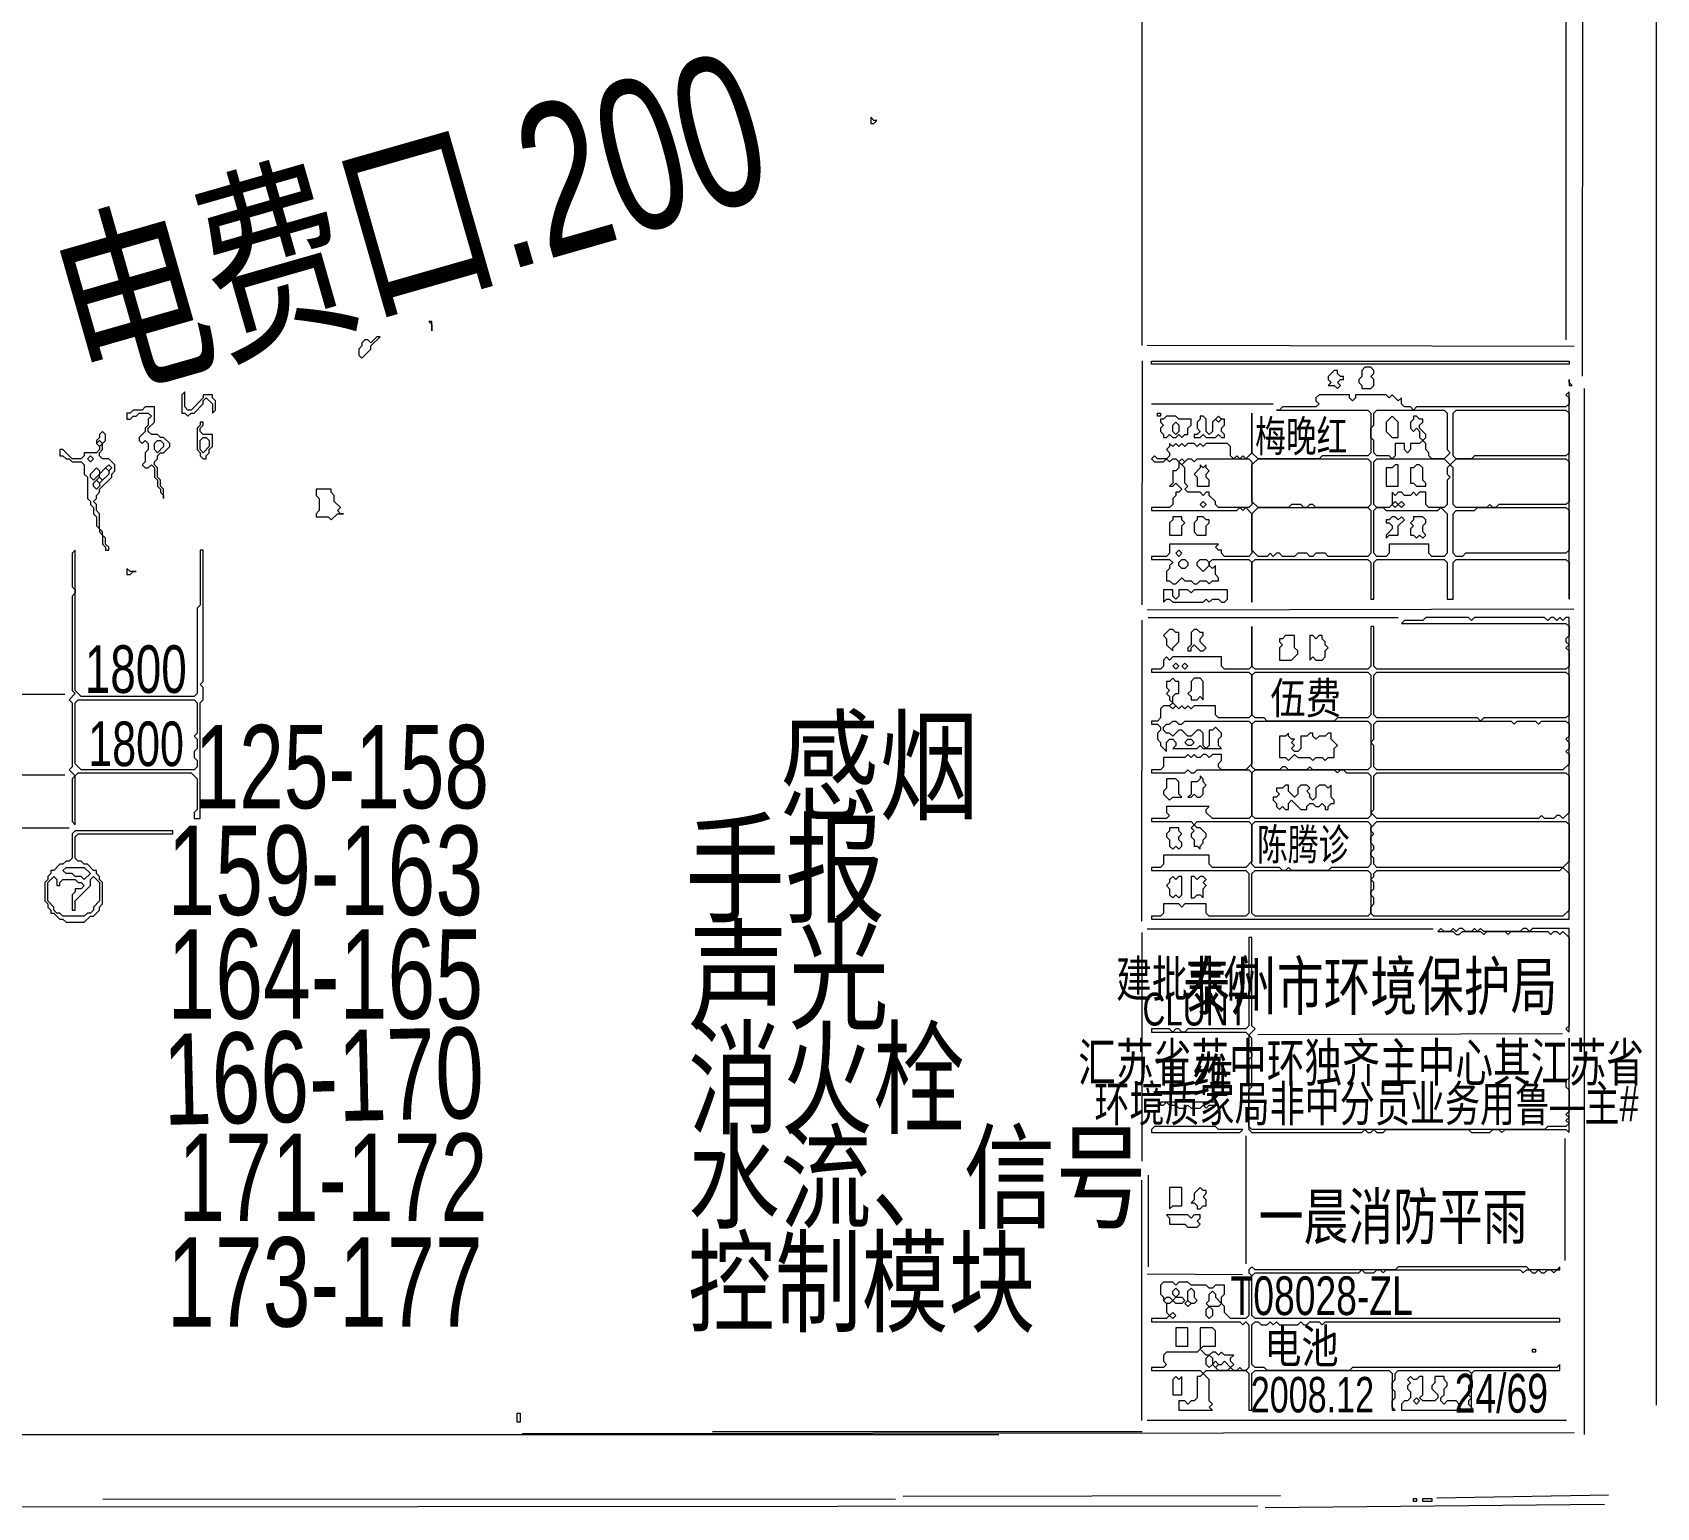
# Model space of a CAD drawing. Extents: x 10 to 1972, y 10 to 1392.
# Drawn here: x 1415 to 1948, y 14 to 498 of the extents above; entities that cross this region are included whole.
import ezdxf

# ---------------------------------------------------------------- set-up
doc = ezdxf.new("R2010")
doc.units = 0
for name, color, linetype, lineweight in [('OCR_TEXT', 6, 'Continuous', 0), ('TRACE_CURVE', 6, 'Continuous', 0), ('TRACE_STRAIGHT', 5, 'Continuous', 0), ('TRACE_TEXT_SYMBOL', 6, 'Continuous', 0)]:
    doc.layers.add(name, color=color, linetype=linetype, lineweight=lineweight)
doc.styles.add('wqy-unicode', font='wqy-unicode.lff')

msp = doc.modelspace()

# ---------------------------------------------------------------- linework, layer by layer
at = {"layer": 'TRACE_CURVE', "color": 6}
for points in [[(1919, 380), (1918, 379), (1919, 378), (1919, 376), (1918, 375), (1869, 375), (1868, 374), (1867, 375), (1865, 375), (1864, 376), (1864, 378), (1863, 377), (1861, 379), (1860, 378), (1859, 379), (1849, 379), (1849, 378), (1848, 377), (1847, 378), (1847, 379), (1837, 379), (1836, 378), (1836, 377), (1837, 376), (1836, 375), (1825, 375), (1824, 374), (1823, 374), (1853, 374), (1854, 373), (1854, 360), (1853, 359), (1838, 359), (1837, 358), (1817, 358), (1815, 360), (1815, 373), (1815, 360), (1813, 358), (1812, 359), (1811, 358), (1810, 359), (1809, 358), (1808, 359), (1808, 362), (1807, 363), (1800, 363), (1799, 362), (1798, 363), (1797, 362), (1796, 363), (1794, 363), (1793, 362), (1792, 363), (1791, 362), (1790, 363), (1789, 362), (1788, 363), (1788, 362), (1787, 361), (1788, 360), (1788, 359), (1787, 358), (1784, 358)], [(1804, 319), (1803, 320), (1803, 323), (1802, 322), (1801, 323), (1801, 324), (1802, 325), (1814, 325), (1815, 324), (1815, 311), (1815, 324), (1816, 325), (1853, 325), (1854, 324), (1854, 312), (1855, 312), (1855, 324), (1856, 325), (1878, 325), (1879, 324), (1879, 312), (1881, 312), (1881, 324), (1882, 325), (1918, 325), (1919, 324), (1919, 312), (1919, 380)], [(1784, 358), (1783, 359), (1782, 358), (1783, 357), (1786, 357), (1787, 358), (1788, 357), (1789, 358), (1790, 358), (1791, 357), (1791, 355), (1790, 354), (1789, 354), (1789, 350), (1788, 349), (1789, 349), (1790, 350), (1792, 348), (1791, 347), (1790, 347), (1790, 346), (1789, 345), (1789, 343), (1788, 342), (1782, 342), (1782, 341), (1810, 341), (1811, 342), (1812, 341), (1813, 342), (1815, 340), (1815, 327), (1814, 326), (1806, 326), (1805, 327), (1805, 328), (1804, 328), (1803, 329), (1804, 330), (1788, 330), (1788, 327), (1787, 326), (1782, 326), (1782, 325), (1788, 325), (1789, 324), (1788, 323), (1788, 322), (1787, 321), (1787, 318), (1788, 318), (1789, 317), (1790, 317), (1792, 319), (1793, 318), (1795, 318), (1796, 317), (1797, 317), (1798, 318), (1800, 318), (1801, 317), (1802, 318), (1804, 318), (1804, 319)], [(1872, 306), (1871, 305), (1865, 305), (1864, 304), (1918, 304), (1919, 303), (1919, 300), (1918, 299), (1918, 298), (1919, 297), (1918, 296), (1919, 295), (1919, 290), (1918, 289), (1856, 289), (1855, 290), (1855, 303), (1854, 303), (1854, 290), (1853, 289), (1816, 289), (1815, 290), (1815, 303), (1815, 290), (1814, 289), (1806, 289), (1805, 290), (1805, 293), (1789, 293), (1788, 292), (1787, 293), (1786, 292), (1786, 290), (1785, 289), (1782, 289), (1782, 288), (1814, 288), (1815, 287), (1815, 274), (1814, 273), (1804, 273), (1803, 274), (1803, 277), (1796, 277), (1795, 276), (1794, 277), (1793, 276), (1792, 277), (1791, 276), (1789, 278), (1789, 280), (1790, 281), (1791, 281), (1791, 285), (1790, 285), (1789, 286), (1788, 285), (1787, 285), (1787, 283), (1788, 282), (1787, 281), (1788, 280), (1788, 279), (1789, 278)], [(1785, 224), (1782, 224), (1782, 223), (1813, 223), (1814, 222), (1814, 209), (1813, 208), (1801, 208), (1800, 209), (1800, 212), (1793, 212), (1792, 211), (1791, 212), (1786, 212), (1786, 209), (1785, 208), (1782, 208), (1782, 207), (1919, 207), (1919, 306), (1918, 306), (1917, 305), (1916, 306), (1915, 305), (1914, 306), (1913, 306), (1912, 305), (1911, 306), (1888, 306), (1887, 305), (1886, 306), (1872, 306)], [(1789, 278), (1788, 277), (1786, 277), (1785, 276), (1785, 273), (1784, 272), (1782, 272), (1782, 271), (1784, 271), (1785, 270), (1785, 269), (1784, 268), (1784, 266), (1785, 265), (1785, 264), (1787, 262), (1787, 265), (1788, 266), (1789, 266), (1790, 265), (1790, 264), (1789, 263), (1797, 263), (1798, 264), (1799, 263), (1805, 263), (1804, 264), (1804, 266), (1805, 267), (1805, 268), (1803, 270), (1802, 269), (1801, 269), (1801, 264), (1800, 263), (1799, 264), (1799, 268), (1798, 269), (1797, 269), (1795, 267), (1794, 267), (1792, 269), (1791, 269), (1789, 267), (1788, 268), (1787, 268), (1786, 269), (1786, 270), (1787, 271), (1788, 271), (1789, 272), (1790, 272), (1791, 271), (1792, 271), (1793, 272), (1814, 272), (1815, 271), (1815, 258), (1813, 256), (1805, 256), (1804, 257), (1804, 258), (1805, 259), (1805, 261)], [(1805, 261), (1802, 261), (1801, 260), (1800, 261), (1799, 261), (1798, 260), (1797, 260), (1796, 261), (1795, 260), (1794, 261), (1793, 260), (1786, 260), (1786, 257), (1785, 256), (1782, 256), (1782, 255), (1793, 255), (1794, 256), (1795, 255), (1796, 255), (1797, 256), (1814, 256), (1815, 255), (1815, 241), (1814, 240), (1802, 240), (1800, 242), (1800, 243), (1801, 244), (1787, 244), (1787, 242), (1788, 241), (1787, 240), (1782, 240), (1782, 239), (1795, 239), (1796, 238), (1795, 237), (1796, 236), (1795, 235), (1795, 234), (1796, 233), (1796, 231), (1797, 231), (1798, 230), (1798, 231), (1799, 232), (1799, 233), (1800, 234), (1800, 235), (1798, 237), (1797, 237), (1796, 238), (1797, 239), (1814, 239), (1815, 238), (1815, 226), (1813, 224), (1802, 224), (1801, 225), (1801, 228), (1786, 228), (1786, 225), (1785, 224)]]:
    msp.add_lwpolyline(points, dxfattribs=at)
for points in [[(1855, 373), (1856, 374), (1878, 374), (1879, 373), (1879, 361), (1880, 360), (1878, 358), (1874, 358), (1873, 359), (1873, 360), (1872, 361), (1872, 363), (1871, 364), (1872, 365), (1872, 366), (1870, 368), (1870, 369), (1871, 370), (1871, 371), (1870, 371), (1869, 372), (1868, 372), (1868, 371), (1867, 370), (1867, 368), (1868, 367), (1869, 368), (1870, 367), (1870, 365), (1871, 364), (1870, 363), (1867, 363), (1867, 361), (1866, 360), (1865, 361), (1865, 363), (1862, 363), (1862, 359), (1861, 358), (1860, 359), (1856, 359), (1855, 360), (1855, 364), (1854, 365), (1854, 368), (1855, 369)], [(1881, 373), (1882, 374), (1918, 374), (1919, 373), (1919, 360), (1918, 359), (1888, 359), (1887, 358), (1882, 358), (1881, 359)], [(1791, 357), (1792, 358), (1793, 357), (1792, 356)], [(1794, 358), (1795, 358), (1796, 357), (1797, 358), (1814, 358), (1815, 357), (1815, 343), (1814, 342), (1804, 342), (1803, 343), (1803, 344), (1801, 346), (1801, 347), (1800, 347), (1799, 346), (1798, 347), (1794, 347), (1793, 348), (1794, 349), (1793, 350), (1793, 355), (1792, 356)], [(1817, 358), (1853, 358), (1854, 357), (1854, 343), (1853, 342), (1836, 342), (1835, 343), (1834, 343), (1833, 342), (1832, 342), (1831, 343), (1828, 343), (1827, 342), (1817, 342), (1815, 344), (1815, 356)], [(1855, 357), (1856, 358), (1878, 358), (1880, 356), (1879, 355), (1879, 353), (1880, 352), (1879, 351), (1879, 343), (1878, 342), (1873, 342), (1872, 343), (1872, 347), (1870, 347), (1869, 346), (1868, 347), (1867, 346), (1865, 346), (1864, 347), (1863, 347), (1862, 346), (1861, 347), (1861, 343), (1860, 342), (1856, 342), (1855, 343)], [(1882, 358), (1918, 358), (1919, 357), (1919, 344), (1918, 343), (1896, 343), (1895, 342), (1894, 342), (1893, 343), (1892, 342), (1882, 342), (1881, 343), (1881, 355), (1880, 356)], [(1798, 343), (1799, 344), (1800, 343), (1799, 342)], [(1817, 342), (1853, 342), (1854, 341), (1854, 327), (1853, 326), (1840, 326), (1839, 327), (1836, 327), (1835, 326), (1834, 326), (1833, 327), (1830, 327), (1829, 326), (1825, 326), (1824, 327), (1823, 327), (1822, 326), (1821, 327), (1820, 326), (1817, 326), (1815, 328), (1815, 340)], [(1855, 341), (1856, 342), (1858, 342), (1859, 341), (1876, 341), (1877, 342), (1879, 340), (1879, 327), (1878, 326), (1874, 326), (1873, 327), (1873, 330), (1860, 330), (1860, 327), (1859, 326), (1856, 326), (1855, 327)], [(1861, 343), (1862, 344), (1863, 343), (1862, 342)], [(1863, 343), (1864, 344), (1865, 343), (1864, 342)], [(1888, 341), (1889, 342), (1918, 342), (1919, 341), (1919, 328), (1918, 327), (1885, 327), (1884, 326), (1882, 326), (1881, 327), (1881, 340), (1882, 341)], [(1429, 328), (1428, 327), (1428, 316), (1429, 315), (1429, 314), (1428, 313), (1428, 282), (1429, 281), (1427, 279), (1428, 278), (1428, 257), (1427, 256), (1429, 254), (1428, 253), (1428, 239), (1429, 238), (1429, 254), (1430, 255), (1467, 255), (1469, 253), (1469, 243), (1468, 242), (1468, 240), (1470, 240), (1470, 278), (1471, 279), (1471, 283), (1470, 284), (1471, 285), (1471, 328), (1470, 328), (1470, 310), (1469, 309), (1469, 281), (1468, 280), (1431, 280), (1429, 282)], [(1790, 327), (1791, 328), (1792, 327), (1791, 326)], [(1791, 324), (1792, 325), (1793, 325), (1794, 324), (1794, 323), (1793, 322), (1792, 322), (1791, 323)], [(1797, 324), (1798, 325), (1800, 325), (1801, 324), (1801, 323), (1799, 321), (1797, 323)], [(1789, 290), (1790, 291), (1791, 290), (1790, 289)], [(1792, 290), (1793, 291), (1794, 290), (1793, 289)], [(1815, 287), (1816, 288), (1853, 288), (1854, 287), (1854, 274), (1853, 273), (1843, 273), (1842, 272), (1820, 272), (1819, 273), (1816, 273), (1815, 274)], [(1855, 287), (1856, 288), (1918, 288), (1919, 287), (1919, 274), (1918, 273), (1891, 273), (1890, 272), (1889, 273), (1856, 273), (1855, 274)], [(1429, 278), (1430, 279), (1468, 279), (1469, 278), (1469, 268), (1468, 267), (1469, 266), (1469, 263), (1468, 262), (1468, 260), (1469, 259), (1469, 257), (1468, 256), (1431, 256), (1429, 258)], [(1788, 277), (1789, 278), (1790, 277), (1789, 276)], [(1815, 271), (1816, 272), (1853, 272), (1854, 271), (1854, 257), (1853, 256), (1835, 256), (1834, 257), (1833, 256), (1827, 256), (1826, 257), (1825, 257), (1824, 256), (1816, 256), (1815, 257)], [(1855, 271), (1856, 272), (1900, 272), (1901, 271), (1902, 272), (1908, 272), (1909, 271), (1910, 272), (1918, 272), (1919, 271), (1919, 267), (1918, 266), (1919, 265), (1919, 263), (1918, 262), (1919, 261), (1919, 258), (1917, 256), (1856, 256), (1855, 257), (1855, 264), (1854, 265), (1855, 266)], [(1793, 265), (1794, 266), (1795, 266), (1796, 265), (1795, 264), (1794, 264)], [(1815, 255), (1816, 256), (1842, 256), (1843, 255), (1844, 256), (1845, 256), (1846, 255), (1853, 255), (1854, 254), (1854, 241), (1853, 240), (1816, 240), (1815, 241)], [(1855, 254), (1856, 255), (1918, 255), (1919, 254), (1919, 242), (1917, 240), (1916, 241), (1915, 241), (1914, 240), (1911, 240), (1910, 241), (1909, 240), (1856, 240), (1854, 242), (1855, 243)], [(1815, 238), (1816, 239), (1853, 239), (1854, 238), (1854, 225), (1853, 224), (1841, 224), (1840, 223), (1828, 223), (1827, 224), (1826, 223), (1825, 223), (1824, 224), (1816, 224), (1815, 225)], [(1856, 239), (1918, 239), (1919, 238), (1919, 226), (1917, 224), (1856, 224), (1855, 225), (1855, 227), (1854, 228), (1854, 229), (1855, 230), (1855, 231), (1854, 232), (1854, 234), (1855, 235), (1854, 236), (1854, 237)], [(1916, 223), (1917, 224), (1919, 222), (1919, 210), (1917, 208), (1855, 208), (1854, 209), (1854, 211), (1855, 212), (1855, 214), (1854, 215), (1854, 216), (1855, 217), (1855, 219), (1854, 220), (1855, 221), (1855, 222), (1856, 223)], [(1815, 222), (1816, 223), (1853, 223), (1854, 222), (1854, 209), (1853, 208), (1816, 208), (1815, 209)], [(1814, 201), (1814, 172), (1813, 171), (1794, 171), (1793, 170), (1792, 170), (1791, 171), (1790, 171), (1789, 170), (1788, 171), (1782, 171), (1782, 170), (1813, 170), (1814, 169), (1814, 164), (1815, 163), (1815, 162), (1814, 161), (1814, 138), (1815, 137), (1851, 137), (1852, 138), (1853, 137), (1854, 137), (1855, 138), (1856, 137), (1858, 137), (1859, 138), (1886, 138), (1887, 137), (1893, 137), (1894, 138), (1896, 138), (1897, 137), (1898, 138), (1918, 138), (1919, 137), (1919, 168), (1919, 155), (1918, 154), (1918, 152), (1919, 151), (1919, 144), (1918, 143), (1919, 142), (1918, 141), (1919, 140), (1918, 139), (1912, 139), (1911, 138), (1815, 138), (1814, 139), (1814, 151), (1815, 152), (1815, 168), (1814, 169), (1816, 171), (1815, 172), (1815, 201)]]:
    msp.add_lwpolyline(points, close=True, dxfattribs=at)
at = {"layer": 'TRACE_STRAIGHT', "color": 5}
for p, q in [((1778.94, 395.12), (1779.32, 867.63)), ((1947.64, 47.62), (1947.69, 677.63)), ((1923.4, 385.13), (1923.68, 676.38)), ((1918, 648), (1918, 397)), ((1780.63, 395.24), (1920.63, 394.99)), ((1778.96, 310.12), (1779.06, 390.13)), ((1924, 381), (1924, 38)), ((1782, 376), (1822, 376)), ((1778.92, 206.37), (1778.94, 305.12)), ((1780.62, 308.45), (1920.62, 308.76)), ((1781, 306), (1863, 306)), ((1369.37, 280.83), (1425.63, 280.82)), ((1371.87, 254.34), (1425.63, 254.35)), ((1279, 237), (1427, 237)), ((1778.91, 202.63), (1778.92, 127.62)), ((1780.62, 203.88), (1874.38, 203.88)), ((1816.87, 169.17), (1916.88, 169.47)), ((1813, 136), (1813, 94)), ((1917.75, 95.12), (1917.75, 135.12)), ((1781, 123), (1781, 93)), ((1778.92, 42.62), (1778.92, 121.38)), ((1780.62, 90.73), (1811.88, 90.47)), ((1780.62, 42.72), (1918.12, 42.72)), ((1338, 38), (1732, 38)), ((1575.63, 38.37), (1920.63, 38.68)), ((1638, 39), (1779, 39)), ((1438.12, 16.87), (1698.12, 16.84)), ((1700.62, 17.74), (1824.38, 17.99)), ((1875.61, 17.2), (1931.89, 18.2)), ((1075.62, 14.06), (1816.88, 14.66)), ((1819.36, 14.08), (1930.64, 15.11))]:
    msp.add_line(p, q, dxfattribs=at)
at = {"layer": 'TRACE_TEXT_SYMBOL', "color": 6}
for points in [[(1690, 470), (1690, 468), (1691, 468), (1692, 469), (1691, 469)], [(1545, 403), (1546, 402), (1546, 400), (1546, 403)], [(1528, 398), (1526, 396), (1525, 397), (1524, 397), (1523, 396), (1523, 395), (1522, 394), (1522, 392), (1523, 391), (1526, 394), (1526, 395), (1529, 398)], [(1782, 390), (1919, 390), (1919, 389), (1782, 389)], [(1842, 387), (1840, 385), (1840, 384), (1841, 383), (1840, 382), (1842, 382), (1843, 381), (1844, 382), (1843, 383), (1844, 384), (1845, 384), (1845, 385), (1844, 385), (1843, 386), (1843, 387)], [(1852, 388), (1851, 387), (1851, 385), (1850, 384), (1850, 383), (1851, 382), (1851, 381), (1854, 381), (1855, 382), (1855, 384), (1854, 385), (1855, 386), (1855, 387), (1854, 388)], [(1919, 384), (1919, 382), (1920, 382), (1919, 383)], [(1465, 380), (1464, 379), (1464, 373), (1465, 373), (1466, 372), (1467, 373), (1468, 373), (1471, 376), (1471, 377), (1472, 378), (1474, 376), (1474, 373), (1475, 374), (1475, 377), (1474, 378), (1474, 379), (1471, 379), (1471, 378), (1467, 374), (1466, 374), (1465, 375)], [(1452, 375), (1451, 374), (1448, 374), (1447, 373), (1446, 373), (1446, 371), (1447, 371), (1448, 372), (1449, 372), (1450, 373), (1453, 373), (1454, 372), (1453, 371), (1453, 369), (1452, 368), (1452, 367), (1450, 365), (1450, 364), (1451, 363), (1452, 364), (1453, 363), (1453, 361), (1452, 360), (1452, 357), (1451, 356), (1452, 355), (1453, 355), (1454, 356), (1455, 355), (1455, 352), (1456, 351), (1456, 349), (1457, 348), (1457, 347), (1458, 346), (1458, 345), (1458, 348), (1457, 349), (1457, 351), (1456, 352), (1456, 355), (1455, 356), (1455, 357), (1456, 358), (1456, 359), (1457, 360), (1458, 360), (1460, 362), (1460, 363), (1458, 365), (1457, 365), (1456, 366), (1454, 366), (1453, 367), (1453, 368), (1455, 370), (1455, 375)], [(1784, 373), (1785, 373), (1785, 372), (1784, 372)], [(1470, 370), (1470, 369), (1469, 368), (1469, 361), (1470, 360), (1470, 359), (1471, 358), (1472, 358), (1472, 359), (1473, 360), (1473, 361), (1474, 362), (1474, 366), (1471, 366), (1470, 367), (1470, 368), (1471, 369), (1471, 370)], [(1787, 372), (1786, 371), (1785, 371), (1785, 370), (1786, 369), (1785, 368), (1785, 367), (1786, 366), (1786, 365), (1787, 365), (1788, 366), (1789, 365), (1790, 365), (1791, 366), (1792, 365), (1793, 366), (1794, 366), (1794, 368), (1795, 369), (1795, 371), (1791, 371), (1790, 372)], [(1789, 369), (1790, 370), (1791, 369), (1791, 367), (1790, 366), (1789, 367)], [(1798, 372), (1798, 371), (1797, 370), (1797, 368), (1798, 367), (1797, 366), (1796, 366), (1796, 365), (1798, 365), (1799, 366), (1800, 365), (1803, 365), (1804, 366), (1805, 365), (1806, 365), (1806, 366), (1805, 367), (1805, 368), (1806, 369), (1806, 371), (1805, 371), (1804, 372), (1802, 370), (1802, 367), (1801, 366), (1800, 367), (1800, 371), (1799, 372)], [(1803, 371), (1804, 372), (1805, 371), (1804, 370)], [(1861, 372), (1859, 370), (1859, 367), (1861, 365), (1863, 365), (1863, 370)], [(1438, 367), (1437, 366), (1437, 365), (1436, 364), (1436, 363), (1437, 362), (1437, 361), (1436, 360), (1432, 360), (1432, 359), (1431, 358), (1428, 358), (1425, 361), (1424, 361), (1424, 359), (1425, 359), (1426, 358), (1427, 358), (1428, 357), (1431, 357), (1432, 356), (1432, 353), (1433, 352), (1433, 345), (1434, 344), (1434, 343), (1435, 342), (1435, 340), (1436, 339), (1436, 336), (1437, 335), (1437, 334), (1438, 333), (1438, 330), (1439, 329), (1439, 328), (1440, 328), (1440, 329), (1439, 330), (1439, 332), (1438, 333), (1438, 334), (1437, 335), (1437, 340), (1436, 341), (1436, 343), (1435, 344), (1436, 345), (1436, 346), (1437, 347), (1437, 348), (1441, 352), (1441, 353), (1442, 354), (1442, 356), (1440, 358), (1438, 358), (1437, 359), (1437, 360), (1438, 361), (1438, 363), (1439, 364), (1439, 366)], [(1436, 363), (1437, 364), (1438, 363), (1437, 362)], [(1455, 363), (1456, 364), (1457, 364), (1458, 363), (1458, 362), (1456, 360), (1455, 361)], [(1470, 364), (1471, 365), (1472, 365), (1473, 364), (1473, 362), (1471, 360), (1470, 361)], [(1433, 358), (1434, 359), (1435, 358), (1434, 357)], [(1436, 355), (1437, 354), (1437, 353), (1435, 351), (1434, 352), (1434, 353)], [(1436, 351), (1437, 352), (1438, 351), (1437, 350)], [(1439, 355), (1440, 354), (1440, 353), (1438, 351), (1437, 352), (1437, 353)], [(1439, 355), (1440, 356), (1441, 355), (1440, 354)], [(1798, 356), (1798, 355), (1796, 353), (1797, 352), (1797, 349), (1801, 349), (1801, 351), (1800, 352), (1800, 353), (1801, 354), (1800, 355), (1800, 356), (1799, 355)], [(1862, 356), (1861, 355), (1859, 355), (1859, 349), (1863, 349), (1863, 356)], [(1869, 356), (1868, 355), (1867, 355), (1867, 350), (1868, 350), (1869, 349), (1872, 349), (1872, 350), (1871, 351), (1871, 355), (1870, 356)], [(1435, 350), (1436, 351), (1437, 350), (1437, 349), (1436, 348), (1435, 349)], [(1508, 348), (1508, 346), (1509, 345), (1509, 341), (1508, 340), (1508, 339), (1512, 339), (1513, 338), (1515, 340), (1517, 340), (1516, 340), (1515, 341), (1516, 342), (1514, 344), (1514, 346), (1513, 347), (1513, 348)], [(1789, 339), (1789, 338), (1788, 337), (1788, 333), (1792, 333), (1792, 336), (1793, 337), (1792, 338), (1792, 339)], [(1797, 339), (1797, 338), (1796, 337), (1796, 334), (1797, 333), (1800, 333), (1800, 336), (1801, 337), (1801, 338), (1800, 338), (1799, 339)], [(1861, 339), (1860, 338), (1859, 338), (1859, 337), (1860, 337), (1861, 336), (1861, 335), (1859, 333), (1859, 332), (1860, 333), (1863, 333), (1863, 336), (1865, 338), (1864, 339), (1863, 338), (1862, 339)], [(1868, 339), (1868, 338), (1867, 337), (1868, 336), (1867, 335), (1867, 333), (1868, 333), (1869, 332), (1870, 333), (1871, 332), (1872, 333), (1871, 334), (1871, 336), (1872, 337), (1872, 338), (1871, 339)], [(1446, 322), (1446, 320), (1447, 320), (1448, 321), (1449, 321), (1447, 321)], [(1786, 315), (1786, 311), (1787, 312), (1788, 312), (1789, 311), (1799, 311), (1800, 312), (1801, 311), (1802, 312), (1804, 312), (1805, 311), (1806, 311), (1807, 312), (1807, 315), (1796, 315), (1795, 314), (1794, 315), (1791, 315), (1791, 313), (1790, 312), (1789, 313), (1789, 315)], [(1788, 302), (1786, 300), (1787, 299), (1787, 297), (1789, 295), (1789, 296), (1791, 298), (1791, 301), (1790, 301), (1789, 302)], [(1796, 302), (1795, 301), (1795, 297), (1794, 296), (1794, 295), (1795, 295), (1795, 296), (1796, 297), (1798, 295), (1799, 295), (1800, 296), (1798, 298), (1798, 299), (1799, 300), (1799, 301), (1798, 301), (1797, 302)], [(1826, 300), (1825, 299), (1824, 299), (1824, 298), (1825, 297), (1824, 296), (1824, 292), (1828, 292), (1830, 294), (1830, 295), (1829, 296), (1829, 300)], [(1834, 300), (1834, 292), (1835, 293), (1836, 292), (1838, 292), (1839, 293), (1839, 295), (1840, 296), (1839, 297), (1839, 298), (1838, 299), (1838, 300), (1837, 300), (1836, 299), (1835, 300)], [(1796, 286), (1795, 285), (1795, 282), (1794, 281), (1795, 280), (1795, 279), (1797, 279), (1798, 280), (1799, 279), (1799, 285), (1798, 286)], [(1827, 268), (1826, 267), (1824, 267), (1824, 260), (1826, 260), (1827, 259), (1829, 261), (1830, 260), (1834, 260), (1835, 259), (1836, 260), (1838, 260), (1839, 259), (1840, 260), (1842, 260), (1842, 263), (1843, 264), (1841, 266), (1841, 268), (1840, 268), (1839, 267), (1837, 267), (1836, 266), (1835, 267), (1835, 268), (1834, 268), (1833, 267), (1831, 267), (1831, 263), (1830, 262), (1829, 262), (1828, 263), (1829, 264), (1828, 265), (1829, 266), (1828, 266), (1827, 267)], [(1787, 253), (1787, 250), (1786, 249), (1786, 248), (1788, 246), (1789, 247), (1792, 247), (1791, 248), (1791, 252), (1790, 253)], [(1798, 254), (1798, 253), (1797, 252), (1795, 252), (1795, 248), (1794, 247), (1795, 247), (1796, 248), (1797, 247), (1798, 247), (1799, 248), (1799, 250), (1800, 251), (1799, 252), (1799, 253)], [(1826, 251), (1825, 250), (1823, 250), (1823, 249), (1824, 248), (1823, 247), (1822, 247), (1822, 246), (1823, 245), (1823, 244), (1824, 243), (1825, 244), (1826, 243), (1827, 243), (1827, 245), (1828, 246), (1831, 243), (1833, 243), (1833, 244), (1834, 245), (1835, 245), (1836, 244), (1837, 244), (1838, 245), (1839, 244), (1839, 243), (1840, 243), (1840, 244), (1841, 245), (1842, 245), (1842, 246), (1841, 247), (1841, 251), (1840, 250), (1839, 251), (1837, 251), (1836, 250), (1836, 247), (1835, 246), (1834, 247), (1834, 248), (1833, 249), (1834, 250), (1833, 251), (1831, 251), (1830, 250), (1830, 248), (1829, 247), (1827, 249), (1827, 251)], [(1429, 236), (1428, 235), (1428, 227), (1427, 226), (1426, 226), (1425, 225), (1424, 225), (1422, 223), (1421, 223), (1421, 222), (1420, 221), (1420, 220), (1419, 219), (1419, 213), (1420, 212), (1420, 211), (1421, 210), (1421, 209), (1422, 209), (1424, 207), (1425, 207), (1426, 206), (1432, 206), (1434, 208), (1435, 208), (1437, 210), (1437, 211), (1438, 212), (1438, 219), (1437, 220), (1437, 221), (1436, 222), (1436, 223), (1435, 223), (1433, 225), (1432, 225), (1431, 226), (1430, 226), (1429, 227), (1429, 234), (1430, 235), (1461, 235), (1461, 236)], [(1788, 237), (1788, 236), (1787, 235), (1787, 234), (1788, 233), (1788, 231), (1789, 230), (1790, 231), (1791, 230), (1792, 231), (1792, 232), (1791, 233), (1791, 234), (1792, 235), (1791, 236), (1791, 237)], [(1425, 223), (1426, 224), (1432, 224), (1434, 222), (1432, 220), (1431, 221), (1429, 221), (1428, 222), (1426, 222)], [(1422, 221), (1423, 220), (1423, 218), (1424, 218), (1424, 219), (1425, 220), (1429, 220), (1430, 219), (1431, 219), (1432, 218), (1431, 217), (1429, 217), (1429, 216), (1428, 215), (1428, 210), (1429, 210), (1429, 213), (1434, 218), (1434, 220), (1435, 221), (1437, 219), (1437, 213), (1435, 211), (1435, 210), (1434, 209), (1433, 209), (1432, 208), (1425, 208), (1424, 209), (1423, 209), (1422, 210), (1422, 211), (1420, 213), (1420, 219)], [(1789, 221), (1788, 220), (1788, 219), (1787, 218), (1788, 217), (1788, 215), (1789, 214), (1790, 215), (1791, 214), (1792, 215), (1792, 221), (1791, 221), (1790, 220)], [(1795, 221), (1795, 214), (1796, 214), (1797, 215), (1798, 215), (1799, 214), (1799, 217), (1800, 218), (1799, 219), (1800, 220), (1799, 221), (1798, 221), (1797, 220), (1796, 221)], [(1877, 204), (1876, 203), (1881, 203), (1882, 202), (1883, 202), (1884, 203), (1890, 203), (1891, 202), (1892, 203), (1898, 203), (1899, 202), (1900, 203), (1912, 203), (1913, 202), (1914, 203), (1915, 203), (1916, 202), (1917, 203), (1919, 201), (1919, 172), (1918, 171), (1919, 170), (1919, 204), (1907, 204), (1906, 203), (1905, 204), (1904, 204), (1903, 203), (1891, 203), (1890, 204), (1889, 203), (1888, 204), (1887, 203), (1885, 203), (1884, 204), (1883, 204), (1882, 203), (1881, 204), (1880, 203), (1878, 203)], [(1785, 147), (1785, 146), (1786, 146), (1787, 147), (1788, 146), (1790, 146), (1791, 145), (1793, 145), (1794, 146), (1795, 145), (1798, 145), (1799, 146), (1800, 145), (1801, 146), (1803, 146), (1803, 147)], [(1783, 139), (1782, 138), (1782, 137), (1811, 137), (1812, 138), (1804, 138), (1803, 139)], [(1788, 119), (1788, 112), (1789, 113), (1792, 113), (1792, 119)], [(1798, 119), (1796, 117), (1796, 115), (1795, 114), (1796, 114), (1797, 113), (1797, 112), (1798, 112), (1799, 113), (1800, 113), (1800, 115), (1799, 116), (1800, 117), (1800, 118), (1799, 118)], [(1787, 110), (1788, 109), (1788, 107), (1793, 107), (1794, 106), (1797, 106), (1798, 107), (1797, 108), (1798, 109), (1798, 110), (1796, 110), (1795, 109), (1794, 110)], [(1789, 85), (1790, 86), (1791, 85), (1791, 84), (1790, 83), (1789, 84)], [(1794, 85), (1795, 86), (1796, 85), (1796, 83), (1797, 82), (1796, 81), (1795, 81), (1794, 82)], [(1786, 82), (1787, 83), (1788, 83), (1789, 82), (1788, 81), (1787, 81)], [(1789, 82), (1790, 83), (1792, 83), (1793, 82), (1792, 81), (1790, 81)], [(1793, 81), (1794, 82), (1795, 81), (1794, 80)], [(1801, 84), (1802, 85), (1803, 84), (1803, 83), (1805, 81), (1804, 80), (1801, 80), (1800, 81), (1801, 82)], [(1800, 79), (1801, 80), (1802, 79), (1802, 77), (1801, 76), (1800, 77)], [(1788, 77), (1789, 78), (1790, 77), (1789, 76)], [(1790, 73), (1790, 67), (1794, 67), (1794, 73)], [(1800, 63), (1801, 64), (1802, 63), (1802, 61), (1801, 60), (1800, 61)], [(1907, 66), (1908, 66), (1908, 65), (1907, 65)], [(1802, 61), (1803, 62), (1804, 61), (1803, 60)], [(1805, 61), (1806, 62), (1808, 60), (1807, 59), (1804, 59), (1803, 60), (1804, 61)], [(1790, 57), (1789, 56), (1789, 51), (1792, 51), (1792, 57), (1791, 56)], [(1867, 57), (1866, 56), (1867, 55), (1866, 54), (1866, 53), (1867, 52), (1867, 50), (1866, 49), (1865, 49), (1864, 48), (1864, 46), (1884, 46), (1883, 47), (1883, 48), (1882, 49), (1879, 49), (1878, 48), (1877, 49), (1877, 50), (1878, 51), (1878, 53), (1879, 54), (1879, 55), (1878, 56), (1878, 57), (1875, 57), (1875, 55), (1874, 54), (1874, 53), (1876, 51), (1876, 50), (1875, 49), (1871, 49), (1870, 50), (1871, 51), (1871, 57), (1870, 57), (1869, 56), (1868, 56)], [(1868, 49), (1869, 50), (1870, 49), (1869, 48)], [(1574, 45), (1575, 45), (1575, 42), (1574, 42)], [(1868, 17), (1869, 17), (1869, 16), (1868, 16)], [(1871, 17), (1874, 17), (1874, 16), (1871, 16)]]:
    msp.add_lwpolyline(points, close=True, dxfattribs=at)
for points in [[(1815, 93), (1814, 92), (1814, 91), (1815, 90), (1814, 89), (1814, 77), (1813, 76), (1808, 76), (1806, 78), (1806, 80), (1805, 81), (1805, 83), (1806, 84), (1806, 87), (1803, 87), (1802, 86), (1801, 86), (1800, 87), (1795, 87), (1794, 88), (1791, 88), (1790, 87), (1789, 88), (1786, 88), (1785, 87), (1785, 84), (1786, 83), (1786, 82), (1787, 81), (1787, 78), (1788, 77), (1787, 76), (1782, 76), (1782, 75), (1811, 75), (1812, 74), (1813, 75), (1814, 74), (1814, 60), (1813, 59), (1812, 59), (1811, 60), (1810, 59), (1809, 59), (1808, 60), (1809, 61), (1808, 62), (1808, 63), (1809, 64), (1806, 64), (1805, 65), (1804, 64), (1803, 65), (1802, 65), (1801, 64), (1800, 64), (1798, 66), (1799, 67), (1803, 67), (1803, 72), (1802, 73), (1798, 73), (1798, 66), (1797, 65)], [(1819, 60), (1816, 60), (1815, 61), (1815, 74), (1816, 75), (1817, 75), (1818, 74), (1820, 74), (1821, 75), (1822, 74), (1823, 75), (1824, 74), (1830, 74), (1831, 75), (1832, 74), (1833, 74), (1834, 75), (1837, 75), (1838, 74), (1839, 75), (1916, 75), (1916, 76), (1816, 76), (1815, 77), (1815, 90), (1816, 91), (1850, 91), (1851, 92), (1852, 91), (1855, 91), (1856, 92), (1857, 92), (1858, 91), (1859, 92), (1903, 92), (1904, 91), (1905, 92), (1906, 92), (1907, 91), (1908, 91), (1909, 92), (1910, 91), (1911, 91), (1912, 92), (1913, 92), (1914, 91), (1915, 92), (1916, 92), (1916, 93), (1915, 92), (1906, 92), (1905, 93), (1863, 93), (1862, 92), (1816, 92), (1815, 93)], [(1797, 65), (1787, 65), (1786, 64), (1786, 62), (1787, 61), (1786, 60), (1782, 60), (1782, 59), (1798, 59), (1799, 58), (1798, 57), (1797, 57), (1797, 50), (1796, 49), (1795, 49), (1794, 48), (1793, 49), (1791, 49), (1791, 46), (1802, 46), (1801, 47), (1802, 48), (1801, 49), (1801, 56), (1799, 58), (1800, 59), (1813, 59), (1814, 58), (1814, 46), (1815, 46), (1815, 58), (1816, 59), (1860, 59), (1861, 58), (1861, 46), (1862, 46), (1861, 47), (1861, 49), (1862, 50), (1862, 52), (1861, 53), (1861, 55), (1862, 56), (1862, 58), (1863, 59), (1886, 59), (1887, 58), (1887, 55), (1886, 54), (1886, 51), (1887, 50), (1886, 49), (1886, 48), (1887, 47), (1887, 46), (1887, 58), (1888, 59), (1916, 59), (1916, 61), (1915, 60), (1848, 60), (1847, 59), (1820, 59), (1819, 60)]]:
    msp.add_lwpolyline(points, dxfattribs=at)

# ---------------------------------------------------------------- texts
at = {"layer": 'OCR_TEXT', "color": 6, "style": 'wqy-unicode', "width": 0.72}
for s, height, rotation, p in [('地下室，电费口.200', 49.3662, 15.9834, (1244.58, 326.18)), ('166-170', 29.788, 1.2674, (1458.13, 139.54))]:
    msp.add_text(s, height=height, rotation=rotation, dxfattribs=at).set_placement(p)
at = {"layer": 'OCR_TEXT', "color": 6, "style": 'wqy-unicode'}
for s, height, width, p in [('梅晚红', 10.281, 0.72, (1816.01, 360.29)), ('1800', 15.618, 0.72, (1432.16, 281.21)), ('伍费', 10.372, 0.822457, (1821, 274.3)), ('1800', 14.642, 0.72, (1433.31, 257.2)), ('感烟', 29.262, 0.819537, (1660, 242.67)), ('125-158', 27.332, 0.72, (1468.17, 243.36)), ('手报', 29.134, 0.827461, (1629, 208.98)), ('159-163', 29.316, 0.72, (1459.25, 208.39)), ('陈腾诊', 10.281, 0.72, (1816.67, 226.35)), ('164-165', 29.316, 0.72, (1459.23, 174.39)), ('声光', 29.134, 0.829968, (1630, 173.98)), ('建批非位', 11.915, 0.72, (1770.47, 181.5)), ('泰州市环境保护局', 15.611, 0.72, (1792.5, 177.22)), ('CLUNT', 10.749, 0.72, (1779.1, 172.14)), ('消火栓', 30.053, 0.739441, (1630, 139.77)), ('汇苏省苏中环独齐主中心其江苏省', 12.5984, 0.72, (1757.98, 153.72)), ('工维', 11.915, 0.830689, (1782, 149.5)), ('环境质家局非中分员业务用鲁—主#', 11.7086, 0.72, (1763.31, 140.67)), ('水流、信号', 27.763, 0.795599, (1630, 108.53)), ('171-172', 28.713, 0.72, (1462.77, 108)), ('一晨消防平雨', 14.961, 0.72, (1817.22, 102.04)), ('173-177', 29.316, 0.72, (1459.09, 73.39)), ('控制模块', 27.128, 0.769557, (1630, 74.41)), ('T08028-ZL', 12.69, 0.72, (1807.98, 77.17)), ('电池', 11.17, 0.801865, (1819, 61.4)), ('2008.12', 11.625, 0.72, (1814.6, 45.25)), ('24/69', 12.704, 0.72, (1881.49, 45.17))]:
    msp.add_text(s, height=height, dxfattribs=dict(at, width=width)).set_placement(p)

doc.saveas('drawing.dxf')
